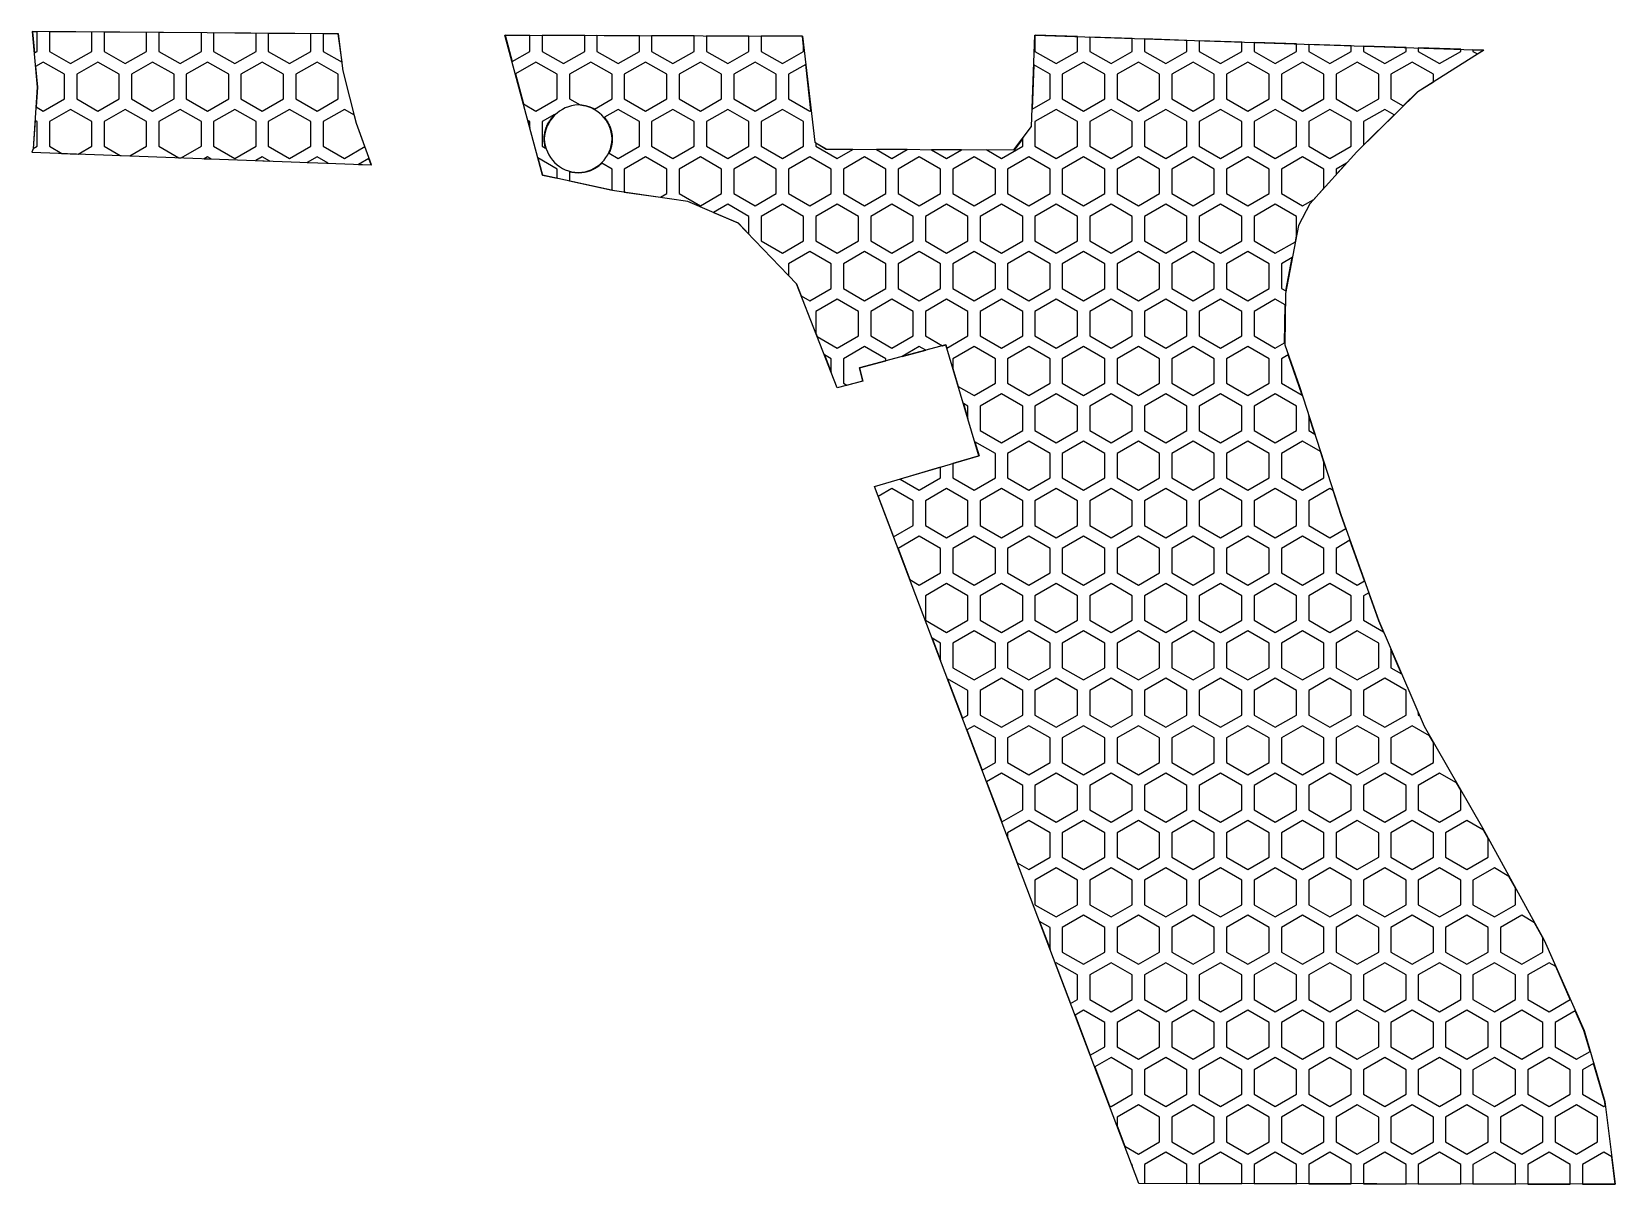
# Model space of a CAD drawing. Extents: x -65 to 65, y -63 to 31.
import ezdxf

# ---------------------------------------------------------------- set-up
doc = ezdxf.new("R2010")
doc.units = 0
doc.layers.add('Add_Red', color=1, linetype='Continuous')
doc.layers.add('Outline_Blue', color=5, linetype='Continuous')

msp = doc.modelspace()

# ---------------------------------------------------------------- linework, layer by layer
at = {"layer": 'Add_Red'}
for points in [[(-64.11, 29.15), (-64.11, 30.75), (-64.49, 30.75), (-64.33, 29.02), (-64.11, 29.15)], [(-59.65, 29.15), (-59.65, 30.71), (-63.11, 30.74), (-63.11, 29.15), (-61.38, 28.15), (-59.65, 29.15)], [(-55.19, 29.15), (-55.19, 30.68), (-58.65, 30.71), (-58.65, 29.15), (-56.92, 28.15), (-55.19, 29.15)], [(-50.72, 29.15), (-50.72, 30.65), (-54.19, 30.68), (-54.19, 29.15), (-52.45, 28.15), (-50.72, 29.15)], [(-46.26, 29.15), (-46.26, 30.62), (-49.72, 30.65), (-49.72, 29.15), (-47.99, 28.15), (-46.26, 29.15)], [(-41.79, 29.15), (-41.79, 30.59), (-45.26, 30.62), (-45.26, 29.15), (-43.53, 28.15), (-41.79, 29.15)], [(-39.56, 30.58), (-40.79, 30.58), (-40.79, 29.15), (-39.25, 28.26), (-39.56, 30.58)], [(-23.94, 29.15), (-23.94, 30.45), (-25.95, 30.46), (-25.38, 28.32), (-23.94, 29.15)], [(-19.47, 29.15), (-19.47, 30.44), (-22.94, 30.45), (-22.94, 29.15), (-21.2, 28.15), (-19.47, 29.15)], [(-15.01, 29.15), (-15.01, 30.43), (-18.47, 30.44), (-18.47, 29.15), (-16.74, 28.15), (-15.01, 29.15)], [(-10.54, 29.15), (-10.54, 30.42), (-14.01, 30.43), (-14.01, 29.15), (-12.28, 28.15), (-10.54, 29.15)], [(-6.08, 29.15), (-6.08, 30.4), (-9.54, 30.41), (-9.54, 29.15), (-7.81, 28.15), (-6.08, 29.15)], [(-1.62, 29.15), (-1.62, 29.54), (-1.71, 30.39), (-5.08, 30.4), (-5.08, 29.15), (-3.35, 28.15), (-1.62, 29.15)], [(20.7, 29.15), (20.7, 30.35), (17.25, 30.46), (17.24, 30.31), (17.24, 29.15), (18.97, 28.15), (20.7, 29.15)], [(25.17, 29.15), (25.17, 30.2), (21.7, 30.31), (21.7, 29.15), (23.44, 28.15), (25.17, 29.15)], [(29.63, 29.15), (29.63, 30.05), (26.17, 30.17), (26.17, 29.15), (27.9, 28.15), (29.63, 29.15)], [(34.1, 29.15), (34.1, 29.91), (30.63, 30.02), (30.63, 29.15), (32.36, 28.15), (34.1, 29.15)], [(38.56, 29.15), (38.56, 29.76), (35.1, 29.87), (35.1, 29.15), (36.83, 28.15), (38.56, 29.15)], [(43.02, 29.15), (43.02, 29.61), (39.56, 29.72), (39.56, 29.15), (41.29, 28.15), (43.02, 29.15)], [(47.49, 29.15), (47.49, 29.46), (44.02, 29.58), (44.02, 29.15), (45.76, 28.15), (47.49, 29.15)], [(51.95, 29.15), (51.95, 29.32), (48.49, 29.43), (48.49, 29.15), (50.22, 28.15), (51.95, 29.15)], [(53.81, 29.26), (52.95, 29.28), (52.95, 29.15), (53.31, 28.94), (53.81, 29.26)], [(-61.88, 25.28), (-61.88, 27.28), (-63.61, 28.28), (-64.24, 27.93), (-64.09, 26.24), (-64.2, 24.62), (-63.61, 24.28), (-61.88, 25.28)], [(-57.42, 25.28), (-57.42, 27.28), (-59.15, 28.28), (-60.88, 27.28), (-60.88, 25.28), (-59.15, 24.28), (-57.42, 25.28)], [(-52.95, 25.28), (-52.95, 27.28), (-54.69, 28.28), (-56.42, 27.28), (-56.42, 25.28), (-54.69, 24.28), (-52.95, 25.28)], [(-48.49, 25.28), (-48.49, 27.28), (-50.22, 28.28), (-51.95, 27.28), (-51.95, 25.28), (-50.22, 24.28), (-48.49, 25.28)], [(-44.03, 25.28), (-44.03, 27.28), (-45.76, 28.28), (-47.49, 27.28), (-47.49, 25.28), (-45.76, 24.28), (-44.03, 25.28)], [(-39.56, 25.28), (-39.56, 27.28), (-41.29, 28.28), (-43.03, 27.28), (-43.03, 25.28), (-41.29, 24.28), (-39.56, 25.28)], [(-21.7, 25.28), (-21.7, 27.28), (-23.44, 28.28), (-25.11, 27.32), (-24.46, 24.88), (-23.44, 24.28), (-21.7, 25.28)], [(-17.24, 25.28), (-17.24, 27.28), (-18.97, 28.28), (-20.7, 27.28), (-20.7, 25.28), (-19.83, 24.78), (-19.8, 24.78), (-19.75, 24.78), (-19.7, 24.77), (-19.66, 24.77), (-19.61, 24.76), (-19.56, 24.75), (-19.51, 24.74), (-19.46, 24.74), (-19.42, 24.73), (-19.37, 24.72), (-19.32, 24.7), (-19.28, 24.69), (-19.23, 24.68), (-19.18, 24.66), (-19.14, 24.65), (-19.09, 24.64), (-19.05, 24.62), (-19, 24.6), (-18.95, 24.58), (-18.91, 24.57), (-18.87, 24.55), (-18.82, 24.53), (-18.78, 24.51), (-18.73, 24.48), (-18.69, 24.46), (-18.68, 24.45), (-17.24, 25.28)], [(-12.78, 25.28), (-12.78, 27.28), (-14.51, 28.28), (-16.24, 27.28), (-16.24, 25.28), (-14.51, 24.28), (-12.78, 25.28)], [(-8.31, 25.28), (-8.31, 27.28), (-10.04, 28.28), (-11.78, 27.28), (-11.78, 25.28), (-10.04, 24.28), (-8.31, 25.28)], [(-3.85, 25.28), (-3.85, 27.28), (-5.58, 28.28), (-7.31, 27.28), (-7.31, 25.28), (-5.58, 24.28), (-3.85, 25.28)], [(-1.02, 24.34), (-1.45, 28.09), (-2.85, 27.28), (-2.85, 25.28), (-1.12, 24.28), (-1.02, 24.34)], [(18.47, 25.28), (18.47, 27.28), (17.15, 28.05), (17.02, 24.44), (18.47, 25.28)], [(22.94, 25.28), (22.94, 27.28), (21.2, 28.28), (19.47, 27.28), (19.47, 25.28), (21.2, 24.28), (22.94, 25.28)], [(27.4, 25.28), (27.4, 27.28), (25.67, 28.28), (23.94, 27.28), (23.94, 25.28), (25.67, 24.28), (27.4, 25.28)], [(31.86, 25.28), (31.86, 27.28), (30.13, 28.28), (28.4, 27.28), (28.4, 25.28), (30.13, 24.28), (31.86, 25.28)], [(36.33, 25.28), (36.33, 27.28), (34.6, 28.28), (32.86, 27.28), (32.86, 25.28), (34.6, 24.28), (36.33, 25.28)], [(40.79, 25.28), (40.79, 27.28), (39.06, 28.28), (37.33, 27.28), (37.33, 25.28), (39.06, 24.28), (40.79, 25.28)], [(45.26, 25.28), (45.26, 27.28), (43.52, 28.28), (41.79, 27.28), (41.79, 25.28), (43.52, 24.28), (45.26, 25.28)], [(48.44, 25.87), (49.72, 26.67), (49.72, 27.28), (47.99, 28.28), (46.26, 27.28), (46.26, 25.28), (47.26, 24.7), (48.44, 25.87)], [(-64.11, 21.42), (-64.11, 23.42), (-64.27, 23.51), (-64.43, 21.24), (-64.11, 21.42)], [(-59.65, 21.42), (-59.65, 23.42), (-61.38, 24.42), (-63.11, 23.42), (-63.11, 21.42), (-62.1, 20.83), (-60.75, 20.78), (-59.65, 21.42)], [(-55.19, 21.42), (-55.19, 23.42), (-56.92, 24.42), (-58.65, 23.42), (-58.65, 21.42), (-57.33, 20.66), (-56.55, 20.63), (-55.19, 21.42)], [(-50.72, 21.42), (-50.72, 23.42), (-52.45, 24.42), (-54.19, 23.42), (-54.19, 21.42), (-52.56, 20.48), (-52.36, 20.47), (-50.72, 21.42)], [(-46.26, 21.42), (-46.26, 23.42), (-47.99, 24.42), (-49.72, 23.42), (-49.72, 21.42), (-47.99, 20.42), (-46.26, 21.42)], [(-41.79, 21.42), (-41.79, 23.42), (-43.53, 24.42), (-45.26, 23.42), (-45.26, 21.42), (-43.53, 20.42), (-41.79, 21.42)], [(-37.4, 21.38), (-38.07, 23.26), (-38.24, 23.95), (-39.06, 24.42), (-40.79, 23.42), (-40.79, 21.42), (-39.06, 20.42), (-37.4, 21.38)], [(-23.94, 23.42), (-24.1, 23.51), (-23.94, 22.91), (-23.94, 23.42)], [(-22.67, 21.3), (-22.68, 21.34), (-22.7, 21.39), (-22.71, 21.44), (-22.72, 21.48), (-22.72, 21.53), (-22.73, 21.58), (-22.74, 21.63), (-22.75, 21.68), (-22.75, 21.72), (-22.76, 21.77), (-22.76, 21.82), (-22.76, 21.87), (-22.76, 21.92), (-22.77, 21.96), (-22.77, 22.01), (-22.76, 22.11), (-22.76, 22.16), (-22.76, 22.21), (-22.76, 22.25), (-22.75, 22.3), (-22.75, 22.35), (-22.74, 22.4), (-22.73, 22.45), (-22.72, 22.49), (-22.72, 22.54), (-22.71, 22.59), (-22.7, 22.64), (-22.68, 22.68), (-22.67, 22.73), (-22.66, 22.78), (-22.65, 22.82), (-22.63, 22.87), (-22.62, 22.92), (-22.6, 22.96), (-22.58, 23.01), (-22.56, 23.05), (-22.55, 23.1), (-22.53, 23.14), (-22.51, 23.19), (-22.49, 23.23), (-22.46, 23.27), (-22.44, 23.32), (-22.42, 23.36), (-22.39, 23.4), (-22.37, 23.44), (-22.35, 23.48), (-22.32, 23.52), (-22.29, 23.56), (-22.26, 23.6), (-22.24, 23.64), (-22.21, 23.68), (-22.18, 23.72), (-22.15, 23.76), (-22.12, 23.8), (-22.09, 23.83), (-22.05, 23.87), (-22.02, 23.9), (-21.99, 23.94), (-21.95, 23.97), (-21.93, 24), (-22.94, 23.42), (-22.94, 21.42), (-22.66, 21.26), (-22.67, 21.3)], [(-15.01, 21.42), (-15.01, 23.42), (-16.74, 24.42), (-17.85, 23.78), (-17.84, 23.76), (-17.81, 23.72), (-17.78, 23.68), (-17.75, 23.64), (-17.72, 23.6), (-17.69, 23.56), (-17.67, 23.52), (-17.64, 23.48), (-17.62, 23.44), (-17.59, 23.4), (-17.57, 23.36), (-17.55, 23.32), (-17.52, 23.27), (-17.5, 23.23), (-17.48, 23.19), (-17.46, 23.14), (-17.44, 23.1), (-17.42, 23.05), (-17.4, 23.01), (-17.39, 22.96), (-17.37, 22.92), (-17.36, 22.87), (-17.34, 22.82), (-17.33, 22.78), (-17.32, 22.73), (-17.3, 22.68), (-17.29, 22.64), (-17.28, 22.59), (-17.27, 22.54), (-17.26, 22.49), (-17.25, 22.45), (-17.25, 22.4), (-17.24, 22.35), (-17.24, 22.3), (-17.23, 22.25), (-17.23, 22.21), (-17.22, 22.16), (-17.22, 22.11), (-17.22, 22.06), (-17.22, 22.01), (-17.22, 21.92), (-17.22, 21.87), (-17.23, 21.82), (-17.23, 21.77), (-17.24, 21.72), (-17.24, 21.68), (-17.25, 21.63), (-17.25, 21.58), (-17.26, 21.53), (-17.27, 21.48), (-17.28, 21.44), (-17.29, 21.39), (-17.3, 21.34), (-17.32, 21.3), (-17.33, 21.25), (-17.34, 21.2), (-17.36, 21.16), (-17.37, 21.11), (-17.39, 21.06), (-17.4, 21.02), (-17.42, 20.97), (-17.44, 20.93), (-17.46, 20.89), (-17.48, 20.84), (-16.74, 20.42), (-15.01, 21.42)], [(-10.54, 21.42), (-10.54, 23.42), (-12.28, 24.42), (-14.01, 23.42), (-14.01, 21.42), (-12.28, 20.42), (-10.54, 21.42)], [(-6.08, 21.42), (-6.08, 23.42), (-7.81, 24.42), (-9.54, 23.42), (-9.54, 21.42), (-7.81, 20.42), (-6.08, 21.42)], [(-1.62, 21.42), (-1.62, 23.42), (-3.35, 24.42), (-5.08, 23.42), (-5.08, 21.42), (-3.35, 20.42), (-1.62, 21.42)], [(20.7, 21.42), (20.7, 23.42), (18.97, 24.42), (17.24, 23.42), (17.24, 21.42), (18.97, 20.42), (20.7, 21.42)], [(25.17, 21.42), (25.17, 23.42), (23.44, 24.42), (21.7, 23.42), (21.7, 21.42), (23.44, 20.42), (25.17, 21.42)], [(29.63, 21.42), (29.63, 23.42), (27.9, 24.42), (26.17, 23.42), (26.17, 21.42), (27.9, 20.42), (29.63, 21.42)], [(34.1, 21.42), (34.1, 23.42), (32.36, 24.42), (30.63, 23.42), (30.63, 21.42), (32.36, 20.42), (34.1, 21.42)], [(38.56, 21.42), (38.56, 23.42), (36.83, 24.42), (35.1, 23.42), (35.1, 21.42), (36.83, 20.42), (38.56, 21.42)], [(43.02, 21.42), (43.02, 23.42), (41.29, 24.42), (39.56, 23.42), (39.56, 21.42), (41.29, 20.42), (43.02, 21.42)], [(46.52, 23.98), (45.76, 24.42), (44.02, 23.42), (44.02, 21.51), (46.52, 23.98)], [(16.24, 21.42), (16.24, 22.04), (15.54, 21.1), (13.31, 21.11), (14.51, 20.42), (16.24, 21.42)], [(2.4, 21.16), (0.21, 21.17), (-0.62, 21.67), (-0.62, 21.42), (1.12, 20.42), (2.4, 21.16)], [(6.83, 21.14), (4.31, 21.15), (5.58, 20.42), (6.83, 21.14)], [(11.25, 21.12), (8.81, 21.13), (10.04, 20.42), (11.25, 21.12)], [(-50.22, 20.55), (-50.48, 20.4), (-49.93, 20.38), (-50.22, 20.55)], [(-45.76, 20.55), (-46.29, 20.25), (-45.15, 20.2), (-45.76, 20.55)], [(-41.29, 20.55), (-42.09, 20.09), (-40.38, 20.03), (-41.29, 20.55)], [(-37.9, 19.93), (-36.87, 19.9), (-37.06, 20.42), (-37.9, 19.93)], [(-21.7, 19.55), (-23.28, 20.46), (-22.91, 19.06), (-21.7, 18.8), (-21.7, 19.55)], [(-17.24, 19.55), (-18.06, 20.03), (-18.07, 20.02), (-18.1, 19.99), (-18.14, 19.95), (-18.17, 19.92), (-18.21, 19.89), (-18.25, 19.86), (-18.29, 19.83), (-18.32, 19.8), (-18.36, 19.77), (-18.4, 19.74), (-18.44, 19.71), (-18.48, 19.69), (-18.52, 19.66), (-18.57, 19.64), (-18.61, 19.61), (-18.65, 19.59), (-18.69, 19.56), (-18.73, 19.54), (-18.78, 19.52), (-18.82, 19.5), (-18.87, 19.48), (-18.91, 19.46), (-18.95, 19.44), (-19, 19.42), (-19.05, 19.41), (-19.09, 19.39), (-19.14, 19.38), (-19.18, 19.36), (-19.23, 19.35), (-19.28, 19.33), (-19.32, 19.32), (-19.37, 19.31), (-19.42, 19.3), (-19.46, 19.29), (-19.51, 19.28), (-19.56, 19.27), (-19.61, 19.27), (-19.66, 19.26), (-19.7, 19.26), (-19.75, 19.25), (-19.8, 19.25), (-19.85, 19.24), (-19.9, 19.24), (-19.95, 19.24), (-19.99, 19.24), (-20.09, 19.24), (-20.14, 19.24), (-20.19, 19.25), (-20.24, 19.25), (-20.28, 19.26), (-20.33, 19.26), (-20.38, 19.27), (-20.43, 19.27), (-20.48, 19.28), (-20.52, 19.29), (-20.57, 19.3), (-20.62, 19.31), (-20.66, 19.32), (-20.7, 19.33), (-20.7, 18.58), (-17.24, 17.83), (-17.24, 19.55)], [(-12.78, 17.55), (-12.78, 19.55), (-14.51, 20.55), (-16.24, 19.55), (-16.24, 17.67), (-13.3, 17.25), (-12.78, 17.55)], [(-8.31, 17.55), (-8.31, 19.55), (-10.04, 20.55), (-11.78, 19.55), (-11.78, 17.55), (-10.04, 16.55), (-8.31, 17.55)], [(-3.85, 17.55), (-3.85, 19.55), (-5.58, 20.55), (-7.31, 19.55), (-7.31, 17.55), (-5.58, 16.55), (-3.85, 17.55)], [(0.62, 17.55), (0.62, 19.55), (-1.12, 20.55), (-2.85, 19.55), (-2.85, 17.55), (-1.12, 16.55), (0.62, 17.55)], [(5.08, 17.55), (5.08, 19.55), (3.35, 20.55), (1.62, 19.55), (1.62, 17.55), (3.35, 16.55), (5.08, 17.55)], [(9.54, 17.55), (9.54, 19.55), (7.81, 20.55), (6.08, 19.55), (6.08, 17.55), (7.81, 16.55), (9.54, 17.55)], [(14.01, 17.55), (14.01, 19.55), (12.28, 20.55), (10.54, 19.55), (10.54, 17.55), (12.28, 16.55), (14.01, 17.55)], [(18.47, 17.55), (18.47, 19.55), (16.74, 20.55), (15.01, 19.55), (15.01, 17.55), (16.74, 16.55), (18.47, 17.55)], [(22.94, 17.55), (22.94, 19.55), (21.2, 20.55), (19.47, 19.55), (19.47, 17.55), (21.2, 16.55), (22.94, 17.55)], [(27.4, 17.55), (27.4, 19.55), (25.67, 20.55), (23.94, 19.55), (23.94, 17.55), (25.67, 16.55), (27.4, 17.55)], [(31.86, 17.55), (31.86, 19.55), (30.13, 20.55), (28.4, 19.55), (28.4, 17.55), (30.13, 16.55), (31.86, 17.55)], [(36.33, 17.55), (36.33, 19.55), (34.6, 20.55), (32.86, 19.55), (32.86, 17.55), (34.6, 16.55), (36.33, 17.55)], [(39.97, 17.08), (40.79, 17.99), (40.79, 19.55), (39.06, 20.55), (37.33, 19.55), (37.33, 17.55), (39.06, 16.55), (39.97, 17.08)], [(42.64, 20.04), (41.79, 19.55), (41.79, 19.1), (42.64, 20.04)], [(-6.08, 15.69), (-7.81, 16.69), (-8.96, 16.02), (-6.95, 15.16), (-6.08, 14.25), (-6.08, 15.69)], [(-1.62, 13.69), (-1.62, 15.69), (-3.35, 16.69), (-5.08, 15.69), (-5.08, 13.69), (-3.35, 12.69), (-1.62, 13.69)], [(2.85, 13.69), (2.85, 15.69), (1.12, 16.69), (-0.62, 15.69), (-0.62, 13.69), (1.12, 12.69), (2.85, 13.69)], [(7.31, 13.69), (7.31, 15.69), (5.58, 16.69), (3.85, 15.69), (3.85, 13.69), (5.58, 12.69), (7.31, 13.69)], [(11.78, 13.69), (11.78, 15.69), (10.04, 16.69), (8.31, 15.69), (8.31, 13.69), (10.04, 12.69), (11.78, 13.69)], [(16.24, 13.69), (16.24, 15.69), (14.51, 16.69), (12.78, 15.69), (12.78, 13.69), (14.51, 12.69), (16.24, 13.69)], [(20.7, 13.69), (20.7, 15.69), (18.97, 16.69), (17.24, 15.69), (17.24, 13.69), (18.97, 12.69), (20.7, 13.69)], [(25.17, 13.69), (25.17, 15.69), (23.44, 16.69), (21.7, 15.69), (21.7, 13.69), (23.44, 12.69), (25.17, 13.69)], [(29.63, 13.69), (29.63, 15.69), (27.9, 16.69), (26.17, 15.69), (26.17, 13.69), (27.9, 12.69), (29.63, 13.69)], [(34.1, 13.69), (34.1, 15.69), (32.36, 16.69), (30.63, 15.69), (30.63, 13.69), (32.36, 12.69), (34.1, 13.69)], [(38.47, 13.63), (38.56, 14.11), (38.56, 15.69), (36.83, 16.69), (35.1, 15.69), (35.1, 13.69), (36.83, 12.69), (38.47, 13.63)], [(0.62, 9.82), (0.62, 11.82), (-1.12, 12.82), (-2.85, 11.82), (-2.85, 10.87), (-2.19, 10.19), (-1.82, 9.22), (-1.12, 8.82), (0.62, 9.82)], [(5.08, 9.82), (5.08, 11.82), (3.35, 12.82), (1.62, 11.82), (1.62, 9.82), (3.35, 8.82), (5.08, 9.82)], [(9.54, 9.82), (9.54, 11.82), (7.81, 12.82), (6.08, 11.82), (6.08, 9.82), (7.81, 8.82), (9.54, 9.82)], [(14.01, 9.82), (14.01, 11.82), (12.28, 12.82), (10.54, 11.82), (10.54, 9.82), (12.28, 8.82), (14.01, 9.82)], [(18.47, 9.82), (18.47, 11.82), (16.74, 12.82), (15.01, 11.82), (15.01, 9.82), (16.74, 8.82), (18.47, 9.82)], [(22.94, 9.82), (22.94, 11.82), (21.2, 12.82), (19.47, 11.82), (19.47, 9.82), (21.2, 8.82), (22.94, 9.82)], [(27.4, 9.82), (27.4, 11.82), (25.67, 12.82), (23.94, 11.82), (23.94, 9.82), (25.67, 8.82), (27.4, 9.82)], [(31.86, 9.82), (31.86, 11.82), (30.13, 12.82), (28.4, 11.82), (28.4, 9.82), (30.13, 8.82), (31.86, 9.82)], [(36.33, 9.82), (36.33, 11.82), (34.6, 12.82), (32.86, 11.82), (32.86, 9.82), (34.6, 8.82), (36.33, 9.82)], [(38.22, 12.33), (37.33, 11.82), (37.33, 9.82), (37.7, 9.61), (38.22, 12.33)], [(2.85, 5.95), (2.85, 7.95), (1.12, 8.95), (-0.62, 7.95), (-0.62, 6.16), (-0.51, 5.9), (1.12, 4.95), (2.85, 5.95)], [(7.31, 5.95), (7.31, 7.95), (5.58, 8.95), (3.85, 7.95), (3.85, 5.95), (5.58, 4.95), (7.31, 5.95)], [(11.78, 5.95), (11.78, 7.95), (10.04, 8.95), (8.31, 7.95), (8.31, 5.95), (9.7, 5.15), (9.97, 5.22), (10.05, 4.96), (11.78, 5.95)], [(16.24, 5.95), (16.24, 7.95), (14.51, 8.95), (12.78, 7.95), (12.78, 5.95), (14.51, 4.95), (16.24, 5.95)], [(20.7, 5.95), (20.7, 7.95), (18.97, 8.95), (17.24, 7.95), (17.24, 5.95), (18.97, 4.95), (20.7, 5.95)], [(25.17, 5.95), (25.17, 7.95), (23.44, 8.95), (21.7, 7.95), (21.7, 5.95), (23.44, 4.95), (25.17, 5.95)], [(29.63, 5.95), (29.63, 7.95), (27.9, 8.95), (26.17, 7.95), (26.17, 5.95), (27.9, 4.95), (29.63, 5.95)], [(34.1, 5.95), (34.1, 7.95), (32.36, 8.95), (30.63, 7.95), (30.63, 5.95), (32.36, 4.95), (34.1, 5.95)], [(37.59, 5.39), (37.64, 8.49), (36.83, 8.95), (35.1, 7.95), (35.1, 5.95), (36.83, 4.95), (37.59, 5.39)], [(0.62, 4.09), (0.07, 4.4), (0.62, 3), (0.62, 4.09)], [(3.2, 2.27), (2.93, 3.35), (5.08, 3.92), (5.08, 4.09), (3.35, 5.09), (1.62, 4.09), (1.62, 2.09), (1.89, 1.93), (3.2, 2.27)], [(8.33, 4.79), (7.81, 5.09), (6.4, 4.27), (8.33, 4.79)], [(14.01, 2.09), (14.01, 4.09), (12.28, 5.09), (10.54, 4.09), (10.54, 3.3), (10.98, 1.83), (12.28, 1.09), (14.01, 2.09)], [(18.47, 2.09), (18.47, 4.09), (16.74, 5.09), (15.01, 4.09), (15.01, 2.09), (16.74, 1.09), (18.47, 2.09)], [(22.94, 2.09), (22.94, 4.09), (21.2, 5.09), (19.47, 4.09), (19.47, 2.09), (21.2, 1.09), (22.94, 2.09)], [(27.4, 2.09), (27.4, 4.09), (25.67, 5.09), (23.94, 4.09), (23.94, 2.09), (25.67, 1.09), (27.4, 2.09)], [(31.86, 2.09), (31.86, 4.09), (30.13, 5.09), (28.4, 4.09), (28.4, 2.09), (30.13, 1.09), (31.86, 2.09)], [(36.33, 2.09), (36.33, 4.09), (34.6, 5.09), (32.86, 4.09), (32.86, 2.09), (34.6, 1.09), (36.33, 2.09)], [(38.79, 1.81), (37.87, 4.4), (37.33, 4.09), (37.33, 2.09), (39.02, 1.11), (38.79, 1.81)], [(11.78, 0.22), (11.4, 0.44), (11.78, -0.81), (11.78, 0.22)], [(16.24, -1.78), (16.24, 0.22), (14.51, 1.22), (12.78, 0.22), (12.78, -1.78), (14.51, -2.78), (16.24, -1.78)], [(20.7, -1.78), (20.7, 0.22), (18.97, 1.22), (17.24, 0.22), (17.24, -1.78), (18.97, -2.78), (20.7, -1.78)], [(25.17, -1.78), (25.17, 0.22), (23.44, 1.22), (21.7, 0.22), (21.7, -1.78), (23.44, -2.78), (25.17, -1.78)], [(29.63, -1.78), (29.63, 0.22), (27.9, 1.22), (26.17, 0.22), (26.17, -1.78), (27.9, -2.78), (29.63, -1.78)], [(34.1, -1.78), (34.1, 0.22), (32.36, 1.22), (30.63, 0.22), (30.63, -1.78), (32.36, -2.78), (34.1, -1.78)], [(38.56, -1.78), (38.56, 0.22), (36.83, 1.22), (35.1, 0.22), (35.1, -1.78), (36.83, -2.78), (38.56, -1.78)], [(39.56, -0.56), (39.56, -1.78), (40.05, -2.06), (39.56, -0.56)], [(14.01, -5.64), (14.01, -3.64), (12.34, -2.68), (12.68, -3.83), (10.54, -4.46), (10.54, -5.64), (12.28, -6.64), (14.01, -5.64)], [(18.47, -5.64), (18.47, -3.64), (16.74, -2.64), (15.01, -3.64), (15.01, -5.64), (16.74, -6.64), (18.47, -5.64)], [(22.94, -5.64), (22.94, -3.64), (21.2, -2.64), (19.47, -3.64), (19.47, -5.64), (21.2, -6.64), (22.94, -5.64)], [(27.4, -5.64), (27.4, -3.64), (25.67, -2.64), (23.94, -3.64), (23.94, -5.64), (25.67, -6.64), (27.4, -5.64)], [(31.86, -5.64), (31.86, -3.64), (30.13, -2.64), (28.4, -3.64), (28.4, -5.64), (30.13, -6.64), (31.86, -5.64)], [(36.33, -5.64), (36.33, -3.64), (34.6, -2.64), (32.86, -3.64), (32.86, -5.64), (34.6, -6.64), (36.33, -5.64)], [(40.79, -5.64), (40.79, -4.36), (40.51, -3.48), (39.06, -2.64), (37.33, -3.64), (37.33, -5.64), (39.06, -6.64), (40.79, -5.64)], [(9.54, -5.64), (9.54, -4.76), (6.24, -5.73), (7.81, -6.64), (9.54, -5.64)], [(7.31, -9.51), (7.31, -7.51), (5.58, -6.51), (4.47, -7.15), (5.72, -10.43), (7.31, -9.51)], [(11.78, -9.51), (11.78, -7.51), (10.04, -6.51), (8.31, -7.51), (8.31, -9.51), (10.04, -10.51), (11.78, -9.51)], [(16.24, -9.51), (16.24, -7.51), (14.51, -6.51), (12.78, -7.51), (12.78, -9.51), (14.51, -10.51), (16.24, -9.51)], [(20.7, -9.51), (20.7, -7.51), (18.97, -6.51), (17.24, -7.51), (17.24, -9.51), (18.97, -10.51), (20.7, -9.51)], [(25.17, -9.51), (25.17, -7.51), (23.44, -6.51), (21.7, -7.51), (21.7, -9.51), (23.44, -10.51), (25.17, -9.51)], [(29.63, -9.51), (29.63, -7.51), (27.9, -6.51), (26.17, -7.51), (26.17, -9.51), (27.9, -10.51), (29.63, -9.51)], [(34.1, -9.51), (34.1, -7.51), (32.36, -6.51), (30.63, -7.51), (30.63, -9.51), (32.36, -10.51), (34.1, -9.51)], [(38.56, -9.51), (38.56, -7.51), (36.83, -6.51), (35.1, -7.51), (35.1, -9.51), (36.83, -10.51), (38.56, -9.51)], [(42.58, -9.77), (42.2, -8.69), (41.54, -6.65), (41.29, -6.51), (39.56, -7.51), (39.56, -9.51), (41.29, -10.51), (42.58, -9.77)], [(9.54, -13.38), (9.54, -11.38), (7.81, -10.38), (6.08, -11.38), (6.08, -11.39), (7.04, -13.93), (7.81, -14.38), (9.54, -13.38)], [(14.01, -13.38), (14.01, -11.38), (12.28, -10.38), (10.54, -11.38), (10.54, -13.38), (12.28, -14.38), (14.01, -13.38)], [(18.47, -13.38), (18.47, -11.38), (16.74, -10.38), (15.01, -11.38), (15.01, -13.38), (16.74, -14.38), (18.47, -13.38)], [(22.94, -13.38), (22.94, -11.38), (21.2, -10.38), (19.47, -11.38), (19.47, -13.38), (21.2, -14.38), (22.94, -13.38)], [(27.4, -13.38), (27.4, -11.38), (25.67, -10.38), (23.94, -11.38), (23.94, -13.38), (25.67, -14.38), (27.4, -13.38)], [(31.86, -13.38), (31.86, -11.38), (30.13, -10.38), (28.4, -11.38), (28.4, -13.38), (30.13, -14.38), (31.86, -13.38)], [(36.33, -13.38), (36.33, -11.38), (34.6, -10.38), (32.86, -11.38), (32.86, -13.38), (34.6, -14.38), (36.33, -13.38)], [(40.79, -13.38), (40.79, -11.38), (39.06, -10.38), (37.33, -11.38), (37.33, -13.38), (39.06, -14.38), (40.79, -13.38)], [(44.11, -14.04), (42.92, -10.72), (41.79, -11.38), (41.79, -13.38), (43.52, -14.38), (44.11, -14.04)], [(11.78, -17.24), (11.78, -15.24), (10.04, -14.24), (8.31, -15.24), (8.31, -17.24), (10.04, -18.24), (11.78, -17.24)], [(16.24, -17.24), (16.24, -15.24), (14.51, -14.24), (12.78, -15.24), (12.78, -17.24), (14.51, -18.24), (16.24, -17.24)], [(20.7, -17.24), (20.7, -15.24), (18.97, -14.24), (17.24, -15.24), (17.24, -17.24), (18.97, -18.24), (20.7, -17.24)], [(25.17, -17.24), (25.17, -15.24), (23.44, -14.24), (21.7, -15.24), (21.7, -17.24), (23.44, -18.24), (25.17, -17.24)], [(29.63, -17.24), (29.63, -15.24), (27.9, -14.24), (26.17, -15.24), (26.17, -17.24), (27.9, -18.24), (29.63, -17.24)], [(34.1, -17.24), (34.1, -15.24), (32.36, -14.24), (30.63, -15.24), (30.63, -17.24), (32.36, -18.24), (34.1, -17.24)], [(38.56, -17.24), (38.56, -15.24), (36.83, -14.24), (35.1, -15.24), (35.1, -17.24), (36.83, -18.24), (38.56, -17.24)], [(43.02, -17.24), (43.02, -15.24), (41.29, -14.24), (39.56, -15.24), (39.56, -17.24), (41.29, -18.24), (43.02, -17.24)], [(45.27, -17.29), (44.45, -15), (44.02, -15.24), (44.02, -17.24), (45.65, -18.18), (45.27, -17.29)], [(9.54, -19.11), (8.86, -18.71), (9.54, -20.53), (9.54, -19.11)], [(14.01, -21.11), (14.01, -19.11), (12.28, -18.11), (10.54, -19.11), (10.54, -21.11), (12.28, -22.11), (14.01, -21.11)], [(18.47, -21.11), (18.47, -19.11), (16.74, -18.11), (15.01, -19.11), (15.01, -21.11), (16.74, -22.11), (18.47, -21.11)], [(22.94, -21.11), (22.94, -19.11), (21.2, -18.11), (19.47, -19.11), (19.47, -21.11), (21.2, -22.11), (22.94, -21.11)], [(27.4, -21.11), (27.4, -19.11), (25.67, -18.11), (23.94, -19.11), (23.94, -21.11), (25.67, -22.11), (27.4, -21.11)], [(31.86, -21.11), (31.86, -19.11), (30.13, -18.11), (28.4, -19.11), (28.4, -21.11), (30.13, -22.11), (31.86, -21.11)], [(36.33, -21.11), (36.33, -19.11), (34.6, -18.11), (32.86, -19.11), (32.86, -21.11), (34.6, -22.11), (36.33, -21.11)], [(40.79, -21.11), (40.79, -19.11), (39.06, -18.11), (37.33, -19.11), (37.33, -21.11), (39.06, -22.11), (40.79, -21.11)], [(45.26, -21.11), (45.26, -19.11), (43.52, -18.11), (41.79, -19.11), (41.79, -21.11), (43.52, -22.11), (45.26, -21.11)], [(46.26, -19.6), (46.26, -21.11), (47.12, -21.61), (46.26, -19.6)], [(11.78, -24.97), (11.78, -22.97), (10.11, -22.01), (11.33, -25.23), (11.78, -24.97)], [(16.24, -24.97), (16.24, -22.97), (14.51, -21.97), (12.78, -22.97), (12.78, -24.97), (14.51, -25.97), (16.24, -24.97)], [(20.7, -24.97), (20.7, -22.97), (18.97, -21.97), (17.24, -22.97), (17.24, -24.97), (18.97, -25.97), (20.7, -24.97)], [(25.17, -24.97), (25.17, -22.97), (23.44, -21.97), (21.7, -22.97), (21.7, -24.97), (23.44, -25.97), (25.17, -24.97)], [(29.63, -24.97), (29.63, -22.97), (27.9, -21.97), (26.17, -22.97), (26.17, -24.97), (27.9, -25.97), (29.63, -24.97)], [(34.1, -24.97), (34.1, -22.97), (32.36, -21.97), (30.63, -22.97), (30.63, -24.97), (32.36, -25.97), (34.1, -24.97)], [(38.56, -24.97), (38.56, -22.97), (36.83, -21.97), (35.1, -22.97), (35.1, -24.97), (36.83, -25.97), (38.56, -24.97)], [(43.02, -24.97), (43.02, -22.97), (41.29, -21.97), (39.56, -22.97), (39.56, -24.97), (41.29, -25.97), (43.02, -24.97)], [(47.49, -24.97), (47.49, -22.97), (45.76, -21.97), (44.02, -22.97), (44.02, -24.97), (45.76, -25.97), (47.49, -24.97)], [(48.49, -24.79), (48.49, -24.97), (48.59, -25.03), (48.49, -24.79)], [(14.01, -28.84), (14.01, -26.84), (12.28, -25.84), (11.69, -26.18), (12.93, -29.46), (14.01, -28.84)], [(18.47, -28.84), (18.47, -26.84), (16.74, -25.84), (15.01, -26.84), (15.01, -28.84), (16.74, -29.84), (18.47, -28.84)], [(22.94, -28.84), (22.94, -26.84), (21.2, -25.84), (19.47, -26.84), (19.47, -28.84), (21.2, -29.84), (22.94, -28.84)], [(27.4, -28.84), (27.4, -26.84), (25.67, -25.84), (23.94, -26.84), (23.94, -28.84), (25.67, -29.84), (27.4, -28.84)], [(31.86, -28.84), (31.86, -26.84), (30.13, -25.84), (28.4, -26.84), (28.4, -28.84), (30.13, -29.84), (31.86, -28.84)], [(36.33, -28.84), (36.33, -26.84), (34.6, -25.84), (32.86, -26.84), (32.86, -28.84), (34.6, -29.84), (36.33, -28.84)], [(40.79, -28.84), (40.79, -26.84), (39.06, -25.84), (37.33, -26.84), (37.33, -28.84), (39.06, -29.84), (40.79, -28.84)], [(45.26, -28.84), (45.26, -26.84), (43.52, -25.84), (41.79, -26.84), (41.79, -28.84), (43.52, -29.84), (45.26, -28.84)], [(49.72, -28.84), (49.72, -27.21), (49.4, -26.66), (47.99, -25.84), (46.26, -26.84), (46.26, -28.84), (47.99, -29.84), (49.72, -28.84)], [(16.24, -32.71), (16.24, -30.71), (14.51, -29.71), (13.29, -30.41), (14.54, -33.69), (16.24, -32.71)], [(20.7, -32.71), (20.7, -30.71), (18.97, -29.71), (17.24, -30.71), (17.24, -32.71), (18.97, -33.71), (20.7, -32.71)], [(25.17, -32.71), (25.17, -30.71), (23.44, -29.71), (21.7, -30.71), (21.7, -32.71), (23.44, -33.71), (25.17, -32.71)], [(29.63, -32.71), (29.63, -30.71), (27.9, -29.71), (26.17, -30.71), (26.17, -32.71), (27.9, -33.71), (29.63, -32.71)], [(34.1, -32.71), (34.1, -30.71), (32.36, -29.71), (30.63, -30.71), (30.63, -32.71), (32.36, -33.71), (34.1, -32.71)], [(38.56, -32.71), (38.56, -30.71), (36.83, -29.71), (35.1, -30.71), (35.1, -32.71), (36.83, -33.71), (38.56, -32.71)], [(43.02, -32.71), (43.02, -30.71), (41.29, -29.71), (39.56, -30.71), (39.56, -32.71), (41.29, -33.71), (43.02, -32.71)], [(47.49, -32.71), (47.49, -30.71), (45.76, -29.71), (44.02, -30.71), (44.02, -32.71), (45.76, -33.71), (47.49, -32.71)], [(51.95, -32.71), (51.95, -31.11), (51.61, -30.51), (50.22, -29.71), (48.49, -30.71), (48.49, -32.71), (50.22, -33.71), (51.95, -32.71)], [(18.47, -36.57), (18.47, -34.57), (16.74, -33.57), (15.01, -34.57), (15.01, -34.94), (15.8, -37.03), (16.74, -37.57), (18.47, -36.57)], [(22.94, -36.57), (22.94, -34.57), (21.2, -33.57), (19.47, -34.57), (19.47, -36.57), (21.2, -37.57), (22.94, -36.57)], [(27.4, -36.57), (27.4, -34.57), (25.67, -33.57), (23.94, -34.57), (23.94, -36.57), (25.67, -37.57), (27.4, -36.57)], [(31.86, -36.57), (31.86, -34.57), (30.13, -33.57), (28.4, -34.57), (28.4, -36.57), (30.13, -37.57), (31.86, -36.57)], [(36.33, -36.57), (36.33, -34.57), (34.6, -33.57), (32.86, -34.57), (32.86, -36.57), (34.6, -37.57), (36.33, -36.57)], [(40.79, -36.57), (40.79, -34.57), (39.06, -33.57), (37.33, -34.57), (37.33, -36.57), (39.06, -37.57), (40.79, -36.57)], [(45.26, -36.57), (45.26, -34.57), (43.52, -33.57), (41.79, -34.57), (41.79, -36.57), (43.52, -37.57), (45.26, -36.57)], [(49.72, -36.57), (49.72, -34.57), (47.99, -33.57), (46.26, -34.57), (46.26, -36.57), (47.99, -37.57), (49.72, -36.57)], [(54.19, -36.57), (54.19, -35.04), (53.81, -34.35), (52.45, -33.57), (50.72, -34.57), (50.72, -36.57), (52.45, -37.57), (54.19, -36.57)], [(20.7, -40.44), (20.7, -38.44), (18.97, -37.44), (17.24, -38.44), (17.24, -40.44), (18.97, -41.44), (20.7, -40.44)], [(25.17, -40.44), (25.17, -38.44), (23.44, -37.44), (21.7, -38.44), (21.7, -40.44), (23.44, -41.44), (25.17, -40.44)], [(29.63, -40.44), (29.63, -38.44), (27.9, -37.44), (26.17, -38.44), (26.17, -40.44), (27.9, -41.44), (29.63, -40.44)], [(34.1, -40.44), (34.1, -38.44), (32.36, -37.44), (30.63, -38.44), (30.63, -40.44), (32.36, -41.44), (34.1, -40.44)], [(38.56, -40.44), (38.56, -38.44), (36.83, -37.44), (35.1, -38.44), (35.1, -40.44), (36.83, -41.44), (38.56, -40.44)], [(43.02, -40.44), (43.02, -38.44), (41.29, -37.44), (39.56, -38.44), (39.56, -40.44), (41.29, -41.44), (43.02, -40.44)], [(47.49, -40.44), (47.49, -38.44), (45.76, -37.44), (44.02, -38.44), (44.02, -40.44), (45.76, -41.44), (47.49, -40.44)], [(51.95, -40.44), (51.95, -38.44), (50.22, -37.44), (48.49, -38.44), (48.49, -40.44), (50.22, -41.44), (51.95, -40.44)], [(56.42, -40.44), (56.42, -39.1), (55.88, -38.13), (54.69, -37.44), (52.95, -38.44), (52.95, -40.44), (54.69, -41.44), (56.42, -40.44)], [(22.94, -44.3), (22.94, -42.3), (21.2, -41.3), (19.47, -42.3), (19.47, -44.3), (21.2, -45.3), (22.94, -44.3)], [(27.4, -44.3), (27.4, -42.3), (25.67, -41.3), (23.94, -42.3), (23.94, -44.3), (25.67, -45.3), (27.4, -44.3)], [(31.86, -44.3), (31.86, -42.3), (30.13, -41.3), (28.4, -42.3), (28.4, -44.3), (30.13, -45.3), (31.86, -44.3)], [(36.33, -44.3), (36.33, -42.3), (34.6, -41.3), (32.86, -42.3), (32.86, -44.3), (34.6, -45.3), (36.33, -44.3)], [(40.79, -44.3), (40.79, -42.3), (39.06, -41.3), (37.33, -42.3), (37.33, -44.3), (39.06, -45.3), (40.79, -44.3)], [(45.26, -44.3), (45.26, -42.3), (43.52, -41.3), (41.79, -42.3), (41.79, -44.3), (43.52, -45.3), (45.26, -44.3)], [(49.72, -44.3), (49.72, -42.3), (47.99, -41.3), (46.26, -42.3), (46.26, -44.3), (47.99, -45.3), (49.72, -44.3)], [(54.19, -44.3), (54.19, -42.3), (52.45, -41.3), (50.72, -42.3), (50.72, -44.3), (52.45, -45.3), (54.19, -44.3)], [(58.65, -44.3), (58.65, -43.15), (57.96, -41.91), (56.92, -41.3), (55.19, -42.3), (55.19, -44.3), (56.92, -45.3), (58.65, -44.3)], [(18.47, -42.3), (17.61, -41.81), (18.47, -44.07), (18.47, -42.3)], [(20.7, -48.17), (20.7, -46.17), (18.97, -45.17), (18.9, -45.21), (20.15, -48.49), (20.7, -48.17)], [(25.17, -48.17), (25.17, -46.17), (23.44, -45.17), (21.7, -46.17), (21.7, -48.17), (23.44, -49.17), (25.17, -48.17)], [(29.63, -48.17), (29.63, -46.17), (27.9, -45.17), (26.17, -46.17), (26.17, -48.17), (27.9, -49.17), (29.63, -48.17)], [(34.1, -48.17), (34.1, -46.17), (32.36, -45.17), (30.63, -46.17), (30.63, -48.17), (32.36, -49.17), (34.1, -48.17)], [(38.56, -48.17), (38.56, -46.17), (36.83, -45.17), (35.1, -46.17), (35.1, -48.17), (36.83, -49.17), (38.56, -48.17)], [(43.02, -48.17), (43.02, -46.17), (41.29, -45.17), (39.56, -46.17), (39.56, -48.17), (41.29, -49.17), (43.02, -48.17)], [(47.49, -48.17), (47.49, -46.17), (45.76, -45.17), (44.02, -46.17), (44.02, -48.17), (45.76, -49.17), (47.49, -48.17)], [(51.95, -48.17), (51.95, -46.17), (50.22, -45.17), (48.49, -46.17), (48.49, -48.17), (50.22, -49.17), (51.95, -48.17)], [(56.42, -48.17), (56.42, -46.17), (54.69, -45.17), (52.95, -46.17), (52.95, -48.17), (54.69, -49.17), (56.42, -48.17)], [(60.88, -48.17), (59.7, -45.49), (59.15, -45.17), (57.42, -46.17), (57.42, -48.17), (59.15, -49.17), (60.88, -48.17)], [(22.94, -52.04), (22.94, -50.04), (21.2, -49.04), (20.51, -49.44), (21.75, -52.72), (22.94, -52.04)], [(27.4, -52.04), (27.4, -50.04), (25.67, -49.04), (23.94, -50.04), (23.94, -52.04), (25.67, -53.04), (27.4, -52.04)], [(31.86, -52.04), (31.86, -50.04), (30.13, -49.04), (28.4, -50.04), (28.4, -52.04), (30.13, -53.04), (31.86, -52.04)], [(36.33, -52.04), (36.33, -50.04), (34.6, -49.04), (32.86, -50.04), (32.86, -52.04), (34.6, -53.04), (36.33, -52.04)], [(40.79, -52.04), (40.79, -50.04), (39.06, -49.04), (37.33, -50.04), (37.33, -52.04), (39.06, -53.04), (40.79, -52.04)], [(45.26, -52.04), (45.26, -50.04), (43.52, -49.04), (41.79, -50.04), (41.79, -52.04), (43.52, -53.04), (45.26, -52.04)], [(49.72, -52.04), (49.72, -50.04), (47.99, -49.04), (46.26, -50.04), (46.26, -52.04), (47.99, -53.04), (49.72, -52.04)], [(54.19, -52.04), (54.19, -50.04), (52.45, -49.04), (50.72, -50.04), (50.72, -52.04), (52.45, -53.04), (54.19, -52.04)], [(58.65, -52.04), (58.65, -50.04), (56.92, -49.04), (55.19, -50.04), (55.19, -52.04), (56.92, -53.04), (58.65, -52.04)], [(62.49, -52.4), (61.99, -50.69), (61.29, -49.09), (59.65, -50.04), (59.65, -52.04), (61.38, -53.04), (62.49, -52.4)], [(25.17, -55.9), (25.17, -53.9), (23.44, -52.9), (22.11, -53.67), (23.31, -56.83), (23.44, -56.9), (25.17, -55.9)], [(29.63, -55.9), (29.63, -53.9), (27.9, -52.9), (26.17, -53.9), (26.17, -55.9), (27.9, -56.9), (29.63, -55.9)], [(34.1, -55.9), (34.1, -53.9), (32.36, -52.9), (30.63, -53.9), (30.63, -55.9), (32.36, -56.9), (34.1, -55.9)], [(38.56, -55.9), (38.56, -53.9), (36.83, -52.9), (35.1, -53.9), (35.1, -55.9), (36.83, -56.9), (38.56, -55.9)], [(43.02, -55.9), (43.02, -53.9), (41.29, -52.9), (39.56, -53.9), (39.56, -55.9), (41.29, -56.9), (43.02, -55.9)], [(47.49, -55.9), (47.49, -53.9), (45.76, -52.9), (44.02, -53.9), (44.02, -55.9), (45.76, -56.9), (47.49, -55.9)], [(51.95, -55.9), (51.95, -53.9), (50.22, -52.9), (48.49, -53.9), (48.49, -55.9), (50.22, -56.9), (51.95, -55.9)], [(56.42, -55.9), (56.42, -53.9), (54.69, -52.9), (52.95, -53.9), (52.95, -55.9), (54.69, -56.9), (56.42, -55.9)], [(60.88, -55.9), (60.88, -53.9), (59.15, -52.9), (57.42, -53.9), (57.42, -55.9), (59.15, -56.9), (60.88, -55.9)], [(63.73, -56.83), (63.69, -56.51), (62.78, -53.38), (61.88, -53.9), (61.88, -55.9), (63.61, -56.9), (63.73, -56.83)], [(27.4, -59.77), (27.4, -57.77), (25.67, -56.77), (23.94, -57.77), (23.94, -58.48), (24.56, -60.13), (25.67, -60.77), (27.4, -59.77)], [(31.86, -59.77), (31.86, -57.77), (30.13, -56.77), (28.4, -57.77), (28.4, -59.77), (30.13, -60.77), (31.86, -59.77)], [(36.33, -59.77), (36.33, -57.77), (34.6, -56.77), (32.86, -57.77), (32.86, -59.77), (34.6, -60.77), (36.33, -59.77)], [(40.79, -59.77), (40.79, -57.77), (39.06, -56.77), (37.33, -57.77), (37.33, -59.77), (39.06, -60.77), (40.79, -59.77)], [(45.26, -59.77), (45.26, -57.77), (43.52, -56.77), (41.79, -57.77), (41.79, -59.77), (43.52, -60.77), (45.26, -59.77)], [(49.72, -59.77), (49.72, -57.77), (47.99, -56.77), (46.26, -57.77), (46.26, -59.77), (47.99, -60.77), (49.72, -59.77)], [(54.19, -59.77), (54.19, -57.77), (52.45, -56.77), (50.72, -57.77), (50.72, -59.77), (52.45, -60.77), (54.19, -59.77)], [(58.65, -59.77), (58.65, -57.77), (56.92, -56.77), (55.19, -57.77), (55.19, -59.77), (56.92, -60.77), (58.65, -59.77)], [(63.11, -59.77), (63.11, -57.77), (61.38, -56.77), (59.65, -57.77), (59.65, -59.77), (61.38, -60.77), (63.11, -59.77)], [(29.63, -61.63), (27.9, -60.63), (26.17, -61.63), (26.17, -63.16), (29.63, -63.17), (29.63, -61.63)], [(34.1, -61.63), (32.36, -60.63), (30.63, -61.63), (30.63, -63.17), (34.1, -63.18), (34.1, -61.63)], [(38.56, -61.63), (36.83, -60.63), (35.1, -61.63), (35.1, -63.18), (38.56, -63.19), (38.56, -61.63)], [(43.02, -61.63), (41.29, -60.63), (39.56, -61.63), (39.56, -63.19), (43.02, -63.19), (43.02, -61.63)], [(47.49, -61.63), (45.76, -60.63), (44.02, -61.63), (44.02, -63.2), (47.49, -63.2), (47.49, -61.63)], [(51.95, -61.63), (50.22, -60.63), (48.49, -61.63), (48.49, -63.2), (51.95, -63.21), (51.95, -61.63)], [(56.42, -61.63), (54.69, -60.63), (52.95, -61.63), (52.95, -63.21), (56.42, -63.22), (56.42, -61.63)], [(60.88, -61.63), (59.15, -60.63), (57.42, -61.63), (57.42, -63.22), (60.88, -63.23), (60.88, -61.63)], [(64.26, -61.01), (63.61, -60.63), (61.88, -61.63), (61.88, -63.23), (64.54, -63.23), (64.26, -61.01)], [(25.17, -61.63), (25.12, -61.61), (25.17, -61.73), (25.17, -61.63)]]:
    msp.add_lwpolyline(points, dxfattribs=at)
at = {"layer": 'Outline_Blue'}
for points in [[(-36.86, 19.89), (-38.06, 23.26), (-39.15, 27.55), (-39.55, 30.59), (-64.5, 30.76), (-64.1, 26.24), (-64.44, 21.2), (-64.55, 20.92), (-36.86, 19.89)], [(25.71, -63.17), (4.15, -6.34), (12.67, -3.82), (9.96, 5.21), (2.94, 3.34), (3.22, 2.26), (1.11, 1.72), (-2.2, 10.18), (-6.95, 15.15), (-11.07, 16.92), (-17.03, 17.77), (-22.91, 19.05), (-25.97, 30.47), (-1.7, 30.4), (-0.71, 21.75), (0.21, 21.18), (15.53, 21.11), (16.95, 23.02), (17.24, 30.47), (53.84, 29.26), (48.45, 25.86), (43.48, 20.96), (39.65, 16.71), (38.73, 14.94), (37.67, 9.4), (37.6, 5.22), (38.8, 1.81), (42.21, -8.69), (45.28, -17.29), (48.97, -25.87), (53.72, -34.17), (58.75, -43.33), (62, -50.69), (63.7, -56.5), (64.55, -63.24), (25.71, -63.17)]]:
    msp.add_lwpolyline(points, dxfattribs=at)
msp.add_lwpolyline([(-17.23, 22.01, 0.392699), (-19.99, 24.78, 0.392699), (-22.76, 22.01, 0.392699), (-19.99, 19.25, 0.392699), (-17.23, 22.01)], format="xyb", dxfattribs=at)

doc.saveas('drawing.dxf')
